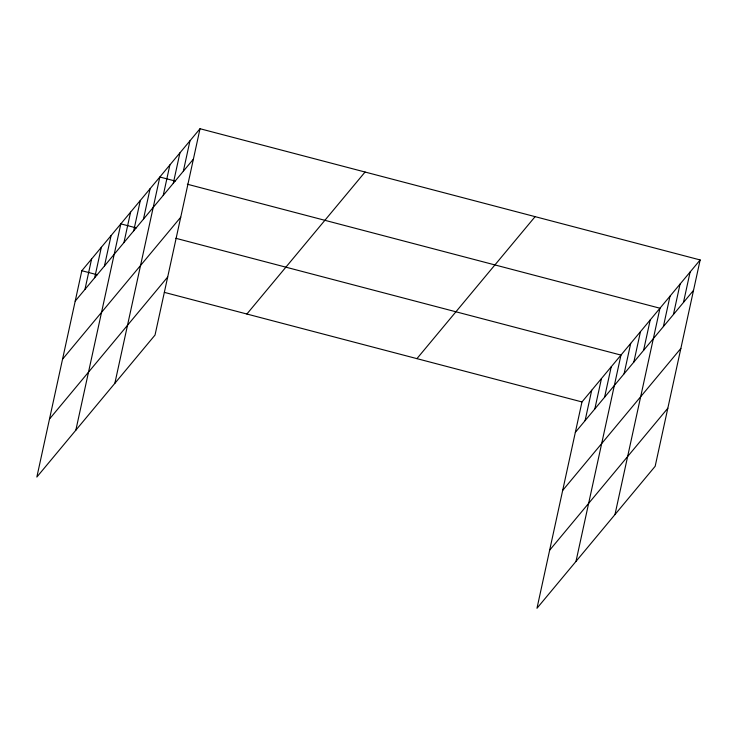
<?xml version="1.0" encoding="UTF-8"?>
<svg xmlns="http://www.w3.org/2000/svg" width="737" height="737" viewBox="0 0 737 737"><rect width="100%" height="100%" fill="white"/><g stroke="black" fill="none" stroke-linecap="round" stroke-linejoin="round"><path stroke-width="1.11" d="M200.022 128.726L81.835 270.719L36.85 477.051L155.028 335.059L200.022 128.726L700.15 259.949L655.165 466.281L536.978 608.274L581.972 401.941L700.15 259.949M84.958 289.429L91.591 259.009M94.704 277.711L101.338 247.291M104.451 266.002L111.084 235.582M75.847 430.187L120.84 223.864L136.244 227.908M123.954 242.574L130.587 212.145M133.701 230.856L140.334 200.436M143.457 219.147L150.09 188.718M114.852 383.332L159.837 177.009L175.24 181.044M163.245 195.36L169.879 164.941M173.296 183.292L179.929 152.872M183.338 171.224L189.971 140.804M585.086 420.652L591.719 390.232M594.833 408.934L601.466 378.514M604.589 397.225L611.222 366.796M575.984 561.41L620.969 355.087L175.848 238.3M624.082 373.797L630.715 343.368M633.838 362.079L640.471 331.659M643.585 350.361L650.218 319.941M614.98 514.555L659.965 308.232L187.345 184.222M663.383 326.583L670.016 296.163M673.425 314.515L680.058 284.086M683.475 302.446L690.108 272.017M75.202 301.138L193.389 159.155M62.544 359.195L180.731 217.203M49.508 419.003L167.686 277.011M246.877 314.026L365.064 172.034M416.921 358.643L535.108 216.65M575.339 432.361L693.517 290.378M562.681 490.409L680.859 348.426M549.636 550.217L667.823 408.234M81.835 270.719L97.238 274.763M164.36 292.368L581.972 401.941"/></g></svg>
